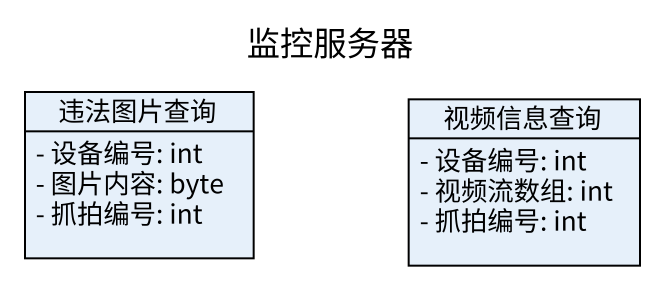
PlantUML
@startuml
title 监控服务器
hide circle
hide empty members
skinparam classAttributeIconSize 0
class 违法图片查询 {
  - 设备编号: int
  - 图片内容: byte
  - 抓拍编号: int
}
class 视频信息查询 {
  - 设备编号: int
  - 视频流数组: int
  - 抓拍编号: int
}
@enduml
